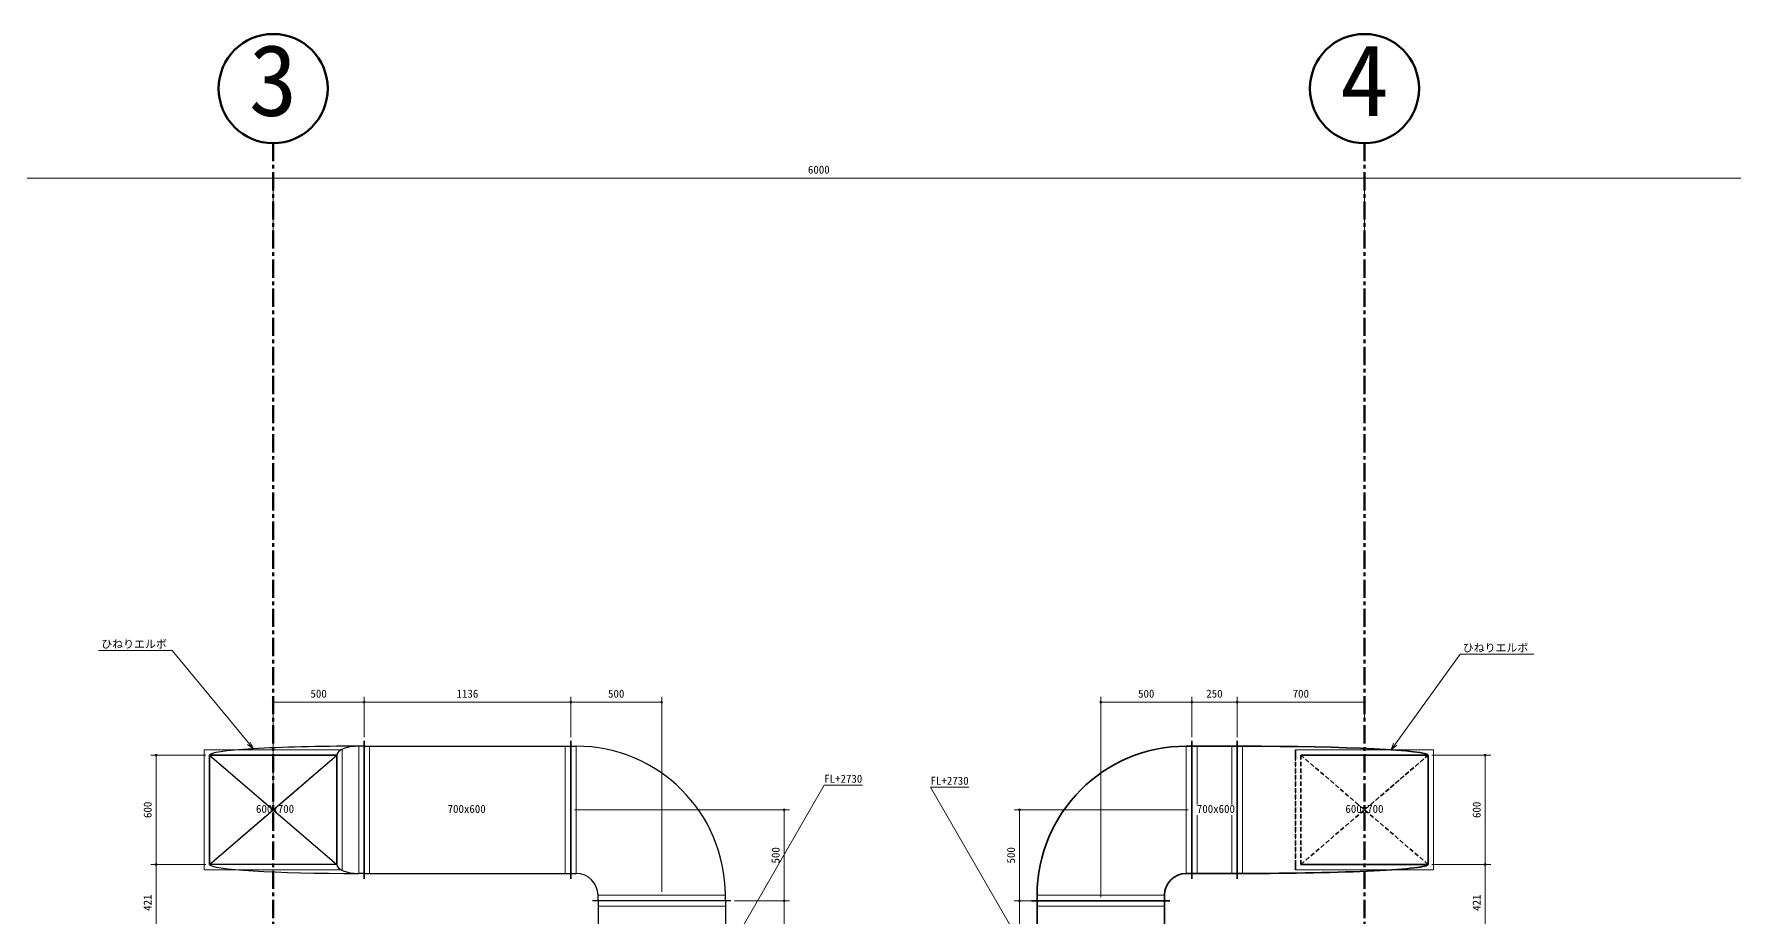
# Model space of a CAD drawing. Units: millimetres at full size, sheet at 1:20. Extents: x -22133 to 21270, y -10253 to 9090.
# Drawn here: x -7445 to 1901, y 4230 to 9090 of the extents above; entities that cross this region are included whole.
import ezdxf
from ezdxf.enums import TextEntityAlignment as Align

# ---------------------------------------------------------------- set-up
doc = ezdxf.new("R2010")
doc.units = ezdxf.units.MM
doc.header["$LTSCALE"] = 20
doc.header["$PDMODE"] = 32
doc.header["$PDSIZE"] = 10
doc.linetypes.add('CHAIN1', pattern=[8, 5, -1, 1, -1])
doc.linetypes.add('DASHED1', pattern=[1.8, 1.2, -0.6])
for name, color, linetype, lineweight in [('4-0_無題1', 134, 'Continuous', 50), ('4-2_無題3', 7, 'Continuous', 15), ('4-7_ダクト－ＥＡ・角ダクト：排気', 2, 'Continuous', 30), ('4-8_ダクト－ＳＡ・角ダクト：空調（往）', 6, 'Continuous', 35), ('6-0_無題1', 7, 'Continuous', 15), ('8-0_無題1', 7, 'Continuous', 15)]:
    doc.layers.add(name, color=color, linetype=linetype, lineweight=lineweight)
doc.styles.add('ＭＳ ゴシック', font='')
doc.styles.get('ＭＳ ゴシック').set_extended_font_data('MS Gothic')

msp = doc.modelspace()

# ---------------------------------------------------------------- linework, layer by layer
at = {"layer": '4-0_無題1', "linetype": 'CHAIN1'}
for p, q in [((-6130.3, 8490.14), (-6130.3, -10252.91)), ((-130.3, 8490.14), (-130.3, -10252.91))]:
    msp.add_line(p, q, dxfattribs=at)
at = {"layer": '4-0_無題1'}
for centre in [(-6130.3, 8790.14), (-130.3, 8790.14)]:
    msp.add_circle(centre, 300, dxfattribs=at)
at = {"layer": '4-2_無題3'}
for p, q in [((-6130.3, 7913.04), (-6130.3, 8327.27)), ((-130.3, 7913.04), (-130.3, 8327.27)), ((-12130.3, 8297.27), (-6130.3, 8297.27)), ((-6130.3, 8297.27), (-130.3, 8297.27)), ((-130.3, 8297.27), (5869.7, 8297.27))]:
    msp.add_line(p, q, dxfattribs=at)
for p in [(-6130.3, 8297.27), (-130.3, 8297.27)]:
    msp.add_point(p, dxfattribs=at)
at = {"layer": '4-7_ダクト－ＥＡ・角ダクト：排気', "color": 7, "lineweight": 15}
for p, q in [((-6510.3, 5154.98), (-6510.3, 4494.98)), ((-6510.3, 5154.98), (-6510.3, 4494.98)), ((-6510.3, 5154.98), (-6510.3, 4494.98)), ((-6510.3, 5154.98), (-6510.3, 4494.98)), ((-5660.3, 4474.98), (-5660.3, 5174.98)), ((-5600.3, 5174.98), (-5600.3, 4474.98)), ((-4524.34, 5174.98), (-4524.34, 4474.98)), ((-4464.34, 4474.98), (-4464.34, 5174.98)), ((-3644.34, 4019.39), (-3100.83, 4960.78)), ((-3100.83, 4960.78), (-2890.83, 4960.78)), ((-5750.3, 4494.98), (-6510.3, 4494.98)), ((-3644.34, 4354.98), (-4344.34, 4354.98)), ((-3644.34, 4294.98), (-4344.34, 4294.98))]:
    msp.add_line(p, q, dxfattribs=at)
at = {"layer": '4-7_ダクト－ＥＡ・角ダクト：排気'}
for p, q in [((-5630.3, 5174.98), (-5660.3, 5174.98)), ((-5630.3, 5174.98), (-5630.3, 5204.98)), ((-5630.3, 5174.98), (-5600.3, 5174.98)), ((-5600.3, 5174.98), (-4524.34, 5174.98)), ((-4524.34, 5174.98), (-4494.34, 5174.98)), ((-4494.34, 5174.98), (-4464.34, 5174.98)), ((-6480.3, 5124.98), (-5780.3, 4524.98)), ((-6480.3, 5124.98), (-6480.3, 4524.98)), ((-6480.3, 5124.98), (-6480.3, 4524.98)), ((-6480.3, 4524.98), (-5780.3, 5124.98)), ((-6480.3, 5124.98), (-6480.3, 4524.98)), ((-6480.3, 4524.98), (-5780.3, 5124.98)), ((-6480.3, 5124.98), (-6480.3, 4524.98)), ((-6480.3, 4524.98), (-5780.3, 5124.98)), ((-6095.3, 4854.98), (-5780.3, 5124.98)), ((-6480.3, 4524.98), (-6165.3, 4794.98)), ((-5780.3, 4524.98), (-6480.3, 4524.98)), ((-5630.3, 4474.98), (-5660.3, 4474.98)), ((-5630.3, 4474.98), (-5600.3, 4474.98)), ((-5600.3, 4474.98), (-4524.34, 4474.98)), ((-4524.34, 4474.98), (-4494.34, 4474.98)), ((-4494.34, 4474.98), (-4464.34, 4474.98)), ((-4494.34, 4474.98), (-4494.34, 4444.98)), ((-4344.34, 4324.98), (-4344.34, 4354.98)), ((-4344.34, 4324.98), (-4344.34, 4294.98)), ((-3644.34, 4324.98), (-3644.34, 4354.98)), ((-3644.34, 4324.98), (-3644.34, 4294.98)), ((-4344.34, 4294.98), (-4344.34, 3574.98)), ((-3644.34, 4294.98), (-3644.34, 3574.98))]:
    msp.add_line(p, q, dxfattribs=at)
at = {"layer": '4-7_ダクト－ＥＡ・角ダクト：排気', "linetype": 'DASHED1'}
for p, q in [((-6480.3, 4524.98), (-5780.3, 5124.98)), ((-6480.3, 4524.98), (-5780.3, 5124.98)), ((-6480.3, 4524.98), (-5780.3, 5124.98)), ((-6095.3, 4854.98), (-5780.3, 5124.98)), ((-6480.3, 4524.98), (-6165.3, 4794.98))]:
    msp.add_line(p, q, dxfattribs=at)
at = {"layer": '4-7_ダクト－ＥＡ・角ダクト：排気', "color": 7, "lineweight": 15}
for points in [[(-5750.3, 4494.98), (-5750.3, 5154.98), (-6510.3, 5154.98), (-6510.3, 4494.98)], [(-6510.3, 5154.98), (-5750.3, 5154.98), (-5750.3, 4494.98), (-6510.3, 4494.98)], [(-6510.3, 5154.98), (-5750.3, 5154.98), (-5750.3, 4494.98), (-6510.3, 4494.98)], [(-6510.3, 5154.98), (-5750.3, 5154.98), (-5750.3, 4494.98), (-6510.3, 4494.98)], [(-6510.3, 5154.98), (-5750.3, 5154.98), (-5750.3, 4494.98), (-6510.3, 4494.98)]]:
    msp.add_lwpolyline(points, dxfattribs=at)
msp.add_lwpolyline([(-6510.3, 5154.98), (-5750.3, 5154.98), (-5750.3, 4494.98), (-6510.3, 4494.98)], close=True, dxfattribs=at)
msp.add_lwpolyline([(-6510.3, 5154.98), (-5750.3, 5154.98), (-5750.3, 4494.98), (-6510.3, 4494.98)], close=True, dxfattribs=at)
msp.add_lwpolyline([(-6510.3, 5154.98), (-5750.3, 5154.98), (-5750.3, 4494.98), (-6510.3, 4494.98)], close=True, dxfattribs=at)
msp.add_lwpolyline([(-6510.3, 5154.98), (-5750.3, 5154.98), (-5750.3, 4494.98), (-6510.3, 4494.98)], close=True, dxfattribs=at)
at = {"layer": '4-7_ダクト－ＥＡ・角ダクト：排気'}
for points in [[(-5630.3, 5204.98), (-5630.3, 5174.98), (-5630.3, 4474.98), (-5630.3, 4444.98)], [(-5630.3, 4444.98), (-5630.3, 4474.98), (-5630.3, 5174.98)], [(-4494.34, 4444.98), (-4494.34, 4474.98), (-4494.34, 5174.98), (-4494.34, 5204.98)], [(-4494.34, 5204.98), (-4494.34, 5174.98), (-4494.34, 4474.98)], [(-5780.3, 4524.98), (-5780.3, 5124.98), (-6480.3, 5124.98), (-6480.3, 4524.98)], [(-6480.3, 5124.98), (-5780.3, 5124.98), (-5780.3, 4524.98), (-6480.3, 4524.98)], [(-6480.3, 5124.98), (-5780.3, 5124.98), (-5780.3, 4524.98), (-6480.3, 4524.98)], [(-6480.3, 5124.98), (-5780.3, 5124.98), (-5780.3, 4524.98), (-6480.3, 4524.98)], [(-6480.3, 5124.98), (-5780.3, 5124.98), (-5780.3, 4524.98), (-6480.3, 4524.98)], [(-3614.34, 4324.98), (-3644.34, 4324.98), (-4344.34, 4324.98), (-4374.34, 4324.98)], [(-3614.34, 4324.98), (-3644.34, 4324.98), (-4344.34, 4324.98), (-4374.34, 4324.98)]]:
    msp.add_lwpolyline(points, dxfattribs=at)
msp.add_lwpolyline([(-6480.3, 5124.98), (-5780.3, 5124.98), (-5780.3, 4524.98), (-6480.3, 4524.98)], close=True, dxfattribs=at)
msp.add_lwpolyline([(-6480.3, 5124.98), (-5780.3, 5124.98), (-5780.3, 4524.98), (-6480.3, 4524.98)], close=True, dxfattribs=at)
msp.add_lwpolyline([(-6480.3, 5124.98), (-5780.3, 5124.98), (-5780.3, 4524.98), (-6480.3, 4524.98)], close=True, dxfattribs=at)
msp.add_lwpolyline([(-6480.3, 5124.98), (-5780.3, 5124.98), (-5780.3, 4524.98), (-6480.3, 4524.98)], close=True, dxfattribs=at)
for radius in [820, 120]:
    msp.add_arc((-4464.34, 4354.98), radius, 0, 90, dxfattribs=at)
for centre, major_axis, ratio, start_param, end_param in [((-5660.3, 5124.98), (820, 0), 0.060976, 1.5707963, 3.1415927), ((-5660.3, 5124.98), (120, 0), 0.416667, 1.5707963, 3.1415927), ((-5660.3, 4524.98), (820, 0), 0.060976, 3.1415927, 4.712389), ((-5660.3, 4524.98), (120, 0), 0.416667, 3.1415927, 4.712389)]:
    msp.add_ellipse(centre, major_axis=major_axis, ratio=ratio, start_param=start_param, end_param=end_param, dxfattribs=at)
at = {"layer": '4-8_ダクト－ＳＡ・角ダクト：空調（往）', "color": 7, "lineweight": 15}
for p, q in [((-1110.3, 5174.98), (-1110.3, 4474.98)), ((-1050.3, 5174.98), (-1050.3, 4854.98)), ((-860.3, 5174.98), (-860.3, 4854.98)), ((-800.3, 4474.98), (-800.3, 5174.98)), ((-2516.18, 4949.75), (-2306.18, 4949.75)), ((-1930.3, 3934.98), (-2516.18, 4949.75)), ((-1050.3, 4794.98), (-1050.3, 4474.98)), ((-860.3, 4794.98), (-860.3, 4474.98)), ((-510.3, 4494.98), (249.7, 4494.98)), ((-1930.3, 4354.98), (-1230.3, 4354.98)), ((-1930.3, 4294.98), (-1230.3, 4294.98))]:
    msp.add_line(p, q, dxfattribs=at)
at = {"layer": '4-8_ダクト－ＳＡ・角ダクト：空調（往）'}
for p, q in [((-1080.3, 5174.98), (-1110.3, 5174.98)), ((-1080.3, 5174.98), (-1050.3, 5174.98)), ((-1050.3, 5174.98), (-860.3, 5174.98)), ((-860.3, 5174.98), (-830.3, 5174.98)), ((-830.3, 5204.98), (-830.3, 5174.98)), ((-830.3, 5174.98), (-830.3, 5204.98)), ((-830.3, 5174.98), (-800.3, 5174.98)), ((-510.3, 5154.98), (-510.3, 5124.98)), ((-510.3, 4494.98), (-510.3, 4524.98)), ((-480.3, 4524.98), (219.7, 4524.98)), ((-1080.3, 4474.98), (-1110.3, 4474.98)), ((-1080.3, 4474.98), (-1050.3, 4474.98)), ((-1050.3, 4474.98), (-860.3, 4474.98)), ((-860.3, 4474.98), (-830.3, 4474.98)), ((-830.3, 4474.98), (-830.3, 4444.98)), ((-830.3, 4474.98), (-800.3, 4474.98)), ((-1930.3, 4324.98), (-1930.3, 4354.98)), ((-1930.3, 4294.98), (-1930.3, 4324.98)), ((-1230.3, 4324.98), (-1230.3, 4354.98)), ((-1230.3, 4324.98), (-1200.3, 4324.98)), ((-1230.3, 4294.98), (-1230.3, 4324.98)), ((-1930.3, 3574.98), (-1930.3, 4294.98)), ((-1230.3, 3574.98), (-1230.3, 4294.98))]:
    msp.add_line(p, q, dxfattribs=at)
at = {"layer": '4-8_ダクト－ＳＡ・角ダクト：空調（往）', "linetype": 'DASHED1'}
for p, q in [((-830.3, 5174.98), (-830.3, 4854.98)), ((-510.3, 4524.98), (-510.3, 5124.98)), ((-480.3, 4524.98), (-480.3, 5124.98)), ((219.7, 4524.98), (-480.3, 5124.98)), ((-480.3, 4524.98), (219.7, 5124.98)), ((-480.3, 4524.98), (219.7, 5124.98)), ((-480.3, 4524.98), (219.7, 5124.98)), ((-95.3, 4854.98), (219.7, 5124.98)), ((219.7, 5124.98), (219.7, 4524.98)), ((219.7, 5124.98), (219.7, 4524.98)), ((219.7, 5124.98), (219.7, 4524.98)), ((-830.3, 4794.98), (-830.3, 4474.98)), ((-480.3, 4524.98), (-165.3, 4794.98)), ((-480.3, 4524.98), (-165.3, 4794.98))]:
    msp.add_line(p, q, dxfattribs=at)
at = {"layer": '4-8_ダクト－ＳＡ・角ダクト：空調（往）', "color": 7, "linetype": 'DASHED1', "lineweight": 15}
msp.add_line((249.7, 5154.98), (249.7, 4494.98), dxfattribs=at)
msp.add_line((249.7, 5154.98), (249.7, 4494.98), dxfattribs=at)
msp.add_line((249.7, 5154.98), (249.7, 4494.98), dxfattribs=at)
at = {"layer": '4-8_ダクト－ＳＡ・角ダクト：空調（往）'}
for points in [[(-1080.3, 4444.98), (-1080.3, 4474.98), (-1080.3, 5174.98), (-1080.3, 5204.98)], [(-1080.3, 5204.98), (-1080.3, 5174.98), (-1080.3, 4474.98), (-1080.3, 4444.98)], [(-830.3, 4444.98), (-830.3, 4474.98), (-830.3, 5174.98)], [(-480.3, 5124.98), (219.7, 5124.98), (219.7, 4524.98)], [(-1960.3, 4324.98), (-1930.3, 4324.98), (-1230.3, 4324.98), (-1200.3, 4324.98)], [(-1960.3, 4324.98), (-1930.3, 4324.98), (-1230.3, 4324.98)]]:
    msp.add_lwpolyline(points, dxfattribs=at)
at = {"layer": '4-8_ダクト－ＳＡ・角ダクト：空調（往）', "color": 7, "lineweight": 15}
msp.add_lwpolyline([(-510.3, 5154.98), (249.7, 5154.98), (249.7, 4494.98)], dxfattribs=at)
at = {"layer": '4-8_ダクト－ＳＡ・角ダクト：空調（往）', "color": 7, "linetype": 'DASHED1', "lineweight": 15}
msp.add_lwpolyline([(249.7, 5154.98), (-510.3, 5154.98), (-510.3, 4494.98), (249.7, 4494.98)], close=True, dxfattribs=at)
msp.add_lwpolyline([(249.7, 5154.98), (-510.3, 5154.98), (-510.3, 4494.98), (249.7, 4494.98)], close=True, dxfattribs=at)
msp.add_lwpolyline([(249.7, 5154.98), (-510.3, 5154.98), (-510.3, 4494.98), (249.7, 4494.98)], close=True, dxfattribs=at)
msp.add_lwpolyline([(249.7, 5154.98), (-510.3, 5154.98), (-510.3, 4494.98), (249.7, 4494.98)], dxfattribs=at)
msp.add_lwpolyline([(249.7, 5154.98), (-510.3, 5154.98), (-510.3, 4494.98), (249.7, 4494.98)], dxfattribs=at)
msp.add_lwpolyline([(249.7, 5154.98), (-510.3, 5154.98), (-510.3, 4494.98), (249.7, 4494.98)], dxfattribs=at)
at = {"layer": '4-8_ダクト－ＳＡ・角ダクト：空調（往）', "linetype": 'DASHED1'}
for points in [[(219.7, 5124.98), (-480.3, 5124.98), (-480.3, 4524.98), (219.7, 4524.98)], [(-480.3, 4524.98), (219.7, 5124.98), (-480.3, 5124.98)]]:
    msp.add_lwpolyline(points, close=True, dxfattribs=at)
for points in [[(219.7, 5124.98), (-480.3, 5124.98), (-480.3, 4524.98), (219.7, 4524.98)], [(-95.3, 4854.98), (219.7, 5124.98), (-480.3, 5124.98), (-480.3, 4524.98), (219.7, 4524.98), (219.7, 5124.98)], [(219.7, 5124.98), (-480.3, 5124.98), (-480.3, 4524.98), (219.7, 4524.98)], [(-480.3, 4524.98), (219.7, 4524.98), (219.7, 5124.98)], [(219.7, 5124.98), (-480.3, 5124.98), (-480.3, 4524.98), (219.7, 4524.98)]]:
    msp.add_lwpolyline(points, dxfattribs=at)
at = {"layer": '4-8_ダクト－ＳＡ・角ダクト：空調（往）'}
for radius in [820, 120]:
    msp.add_arc((-1110.3, 4354.98), radius, 90, 180, dxfattribs=at)
for centre, start_param, end_param in [((-800.3, 5124.98), 3.1415927, 4.712389), ((-800.3, 4524.98), 1.5707963, 3.1415927)]:
    msp.add_ellipse(centre, major_axis=(-1020, 0), ratio=0.04902, start_param=start_param, end_param=end_param, dxfattribs=at)
at = {"layer": '6-0_無題1'}
for p, q in [((-6130.3, 4844.98), (-6130.3, 5446.42)), ((-5630.3, 5224.98), (-5630.3, 5446.42)), ((-5630.3, 5308.05), (-5630.3, 5446.42)), ((-4494.34, 5224.98), (-4494.34, 5446.42)), ((-3994.34, 4374.98), (-3994.34, 5446.42)), ((-1580.3, 4344.98), (-1580.3, 5446.42)), ((-1080.3, 5224.98), (-1080.3, 5446.42)), ((-830.3, 5224.98), (-830.3, 5446.42)), ((-130.3, 5317.49), (-130.3, 5446.42)), ((-5630.3, 5416.42), (-6130.3, 5416.42)), ((-5630.3, 5416.42), (-4494.34, 5416.42)), ((-4494.34, 5416.42), (-3994.34, 5416.42)), ((-1580.3, 5416.42), (-1080.3, 5416.42)), ((-1080.3, 5416.42), (-830.3, 5416.42)), ((-830.3, 5416.42), (-130.3, 5416.42)), ((-6500.3, 5124.98), (-6803.63, 5124.98)), ((-6773.63, 5124.98), (-6773.63, 4524.98)), ((239.7, 5124.98), (563.38, 5124.98)), ((533.38, 5124.98), (533.38, 4524.98)), ((-4474.34, 4824.98), (-3290.94, 4824.98)), ((-3320.94, 4324.98), (-3320.94, 4824.98)), ((-1100.3, 4824.98), (-2056.34, 4824.98)), ((-2026.34, 4324.98), (-2026.34, 4824.98)), ((-6500.3, 4524.98), (-6803.63, 4524.98)), ((-6773.63, 4524.98), (-6773.63, 4104.25)), ((239.7, 4524.98), (563.38, 4524.98)), ((533.38, 4524.98), (533.38, 4104.25)), ((-3594.34, 4324.98), (-3290.94, 4324.98)), ((-3451.74, 4324.98), (-3290.94, 4324.98)), ((-3320.94, 4324.98), (-3320.94, 3544.98)), ((-1220.3, 4324.98), (-2056.34, 4324.98)), ((-2005.98, 4324.98), (-2056.34, 4324.98)), ((-2026.34, 4324.98), (-2026.34, 3544.98))]:
    msp.add_line(p, q, dxfattribs=at)
for p in [(-6130.3, 5416.42), (-5630.3, 5416.42), (-4494.34, 5416.42), (-3994.34, 5416.42), (-1580.3, 5416.42), (-1080.3, 5416.42), (-830.3, 5416.42), (-130.3, 5416.42), (-6773.63, 5124.98), (533.38, 5124.98), (-3320.94, 4824.98), (-2026.34, 4824.98), (-6773.63, 4524.98), (533.38, 4524.98), (-3320.94, 4324.98), (-2026.34, 4324.98)]:
    msp.add_point(p, dxfattribs=at)
at = {"layer": '8-0_無題1'}
for p, q in [((-6685.34, 5701.07), (-7090.34, 5701.07)), ((-6239.4, 5160.38), (-6685.34, 5701.07)), ((15.7, 5154.98), (395.07, 5680.22)), ((395.07, 5680.22), (800.07, 5680.22)), ((-6239.4, 5160.38), (-6271.97, 5183.6)), ((-6239.4, 5160.38), (-6255.99, 5196.78)), ((15.7, 5154.98), (29.93, 5192.37)), ((15.7, 5154.98), (46.71, 5180.24))]:
    msp.add_line(p, q, dxfattribs=at)

# ---------------------------------------------------------------- texts
at = {"layer": '4-0_無題1', "style": 'ＭＳ ゴシック'}
for s, p in [('3', (-6264.47, 8521.81)), ('4', (-264.47, 8521.81))]:
    msp.add_text(s, height=393.4, dxfattribs=at).set_placement(p, align=Align.BOTTOM_LEFT)
at = {"layer": '4-2_無題3', "style": 'ＭＳ ゴシック'}
msp.add_text('6000', height=43.99, dxfattribs=at).set_placement((-3190.3, 8309.27), align=Align.BOTTOM_LEFT)
at = {"layer": '4-7_ダクト－ＥＡ・角ダクト：排気', "color": 7, "style": 'ＭＳ ゴシック'}
for s, p in [('FL+2730', (-3100.83, 4960.78)), ('600x700', (-6224.77, 4794.98)), ('700x600', (-5171.34, 4794.98))]:
    msp.add_text(s, height=43.99, dxfattribs=at).set_placement(p, align=Align.BOTTOM_LEFT)
at = {"layer": '4-8_ダクト－ＳＡ・角ダクト：空調（往）', "color": 7, "style": 'ＭＳ ゴシック'}
for s, p in [('FL+2730', (-2516.18, 4949.75)), ('700x600', (-1052, 4794.98)), ('600x700', (-235.3, 4794.98))]:
    msp.add_text(s, height=43.99, dxfattribs=at).set_placement(p, align=Align.BOTTOM_LEFT)
at = {"layer": '6-0_無題1', "style": 'ＭＳ ゴシック'}
for s, p in [('500', (-5925.3, 5428.42)), ('1136', (-5122.32, 5428.42)), ('500', (-4289.34, 5428.42)), ('500', (-1375.3, 5428.42)), ('250', (-1000.3, 5428.42)), ('700', (-525.3, 5428.42))]:
    msp.add_text(s, height=43.99, dxfattribs=at).set_placement(p, align=Align.BOTTOM_LEFT)
for s, p in [('600', (-6785.63, 4779.98)), ('600', (521.38, 4779.98)), ('500', (-3332.94, 4529.98)), ('500', (-2038.34, 4529.98)), ('421', (-6785.63, 4269.62)), ('421', (521.38, 4269.62))]:
    msp.add_text(s, height=43.99, rotation=90, dxfattribs=at).set_placement(p, align=Align.BOTTOM_LEFT)
at = {"layer": '8-0_無題1', "style": 'ＭＳ ゴシック'}
for p in [(-7075.34, 5701.07), (410.07, 5680.22)]:
    msp.add_text('ひねりエルボ', height=43.99, dxfattribs=at).set_placement(p, align=Align.BOTTOM_LEFT)

doc.saveas('drawing.dxf')
